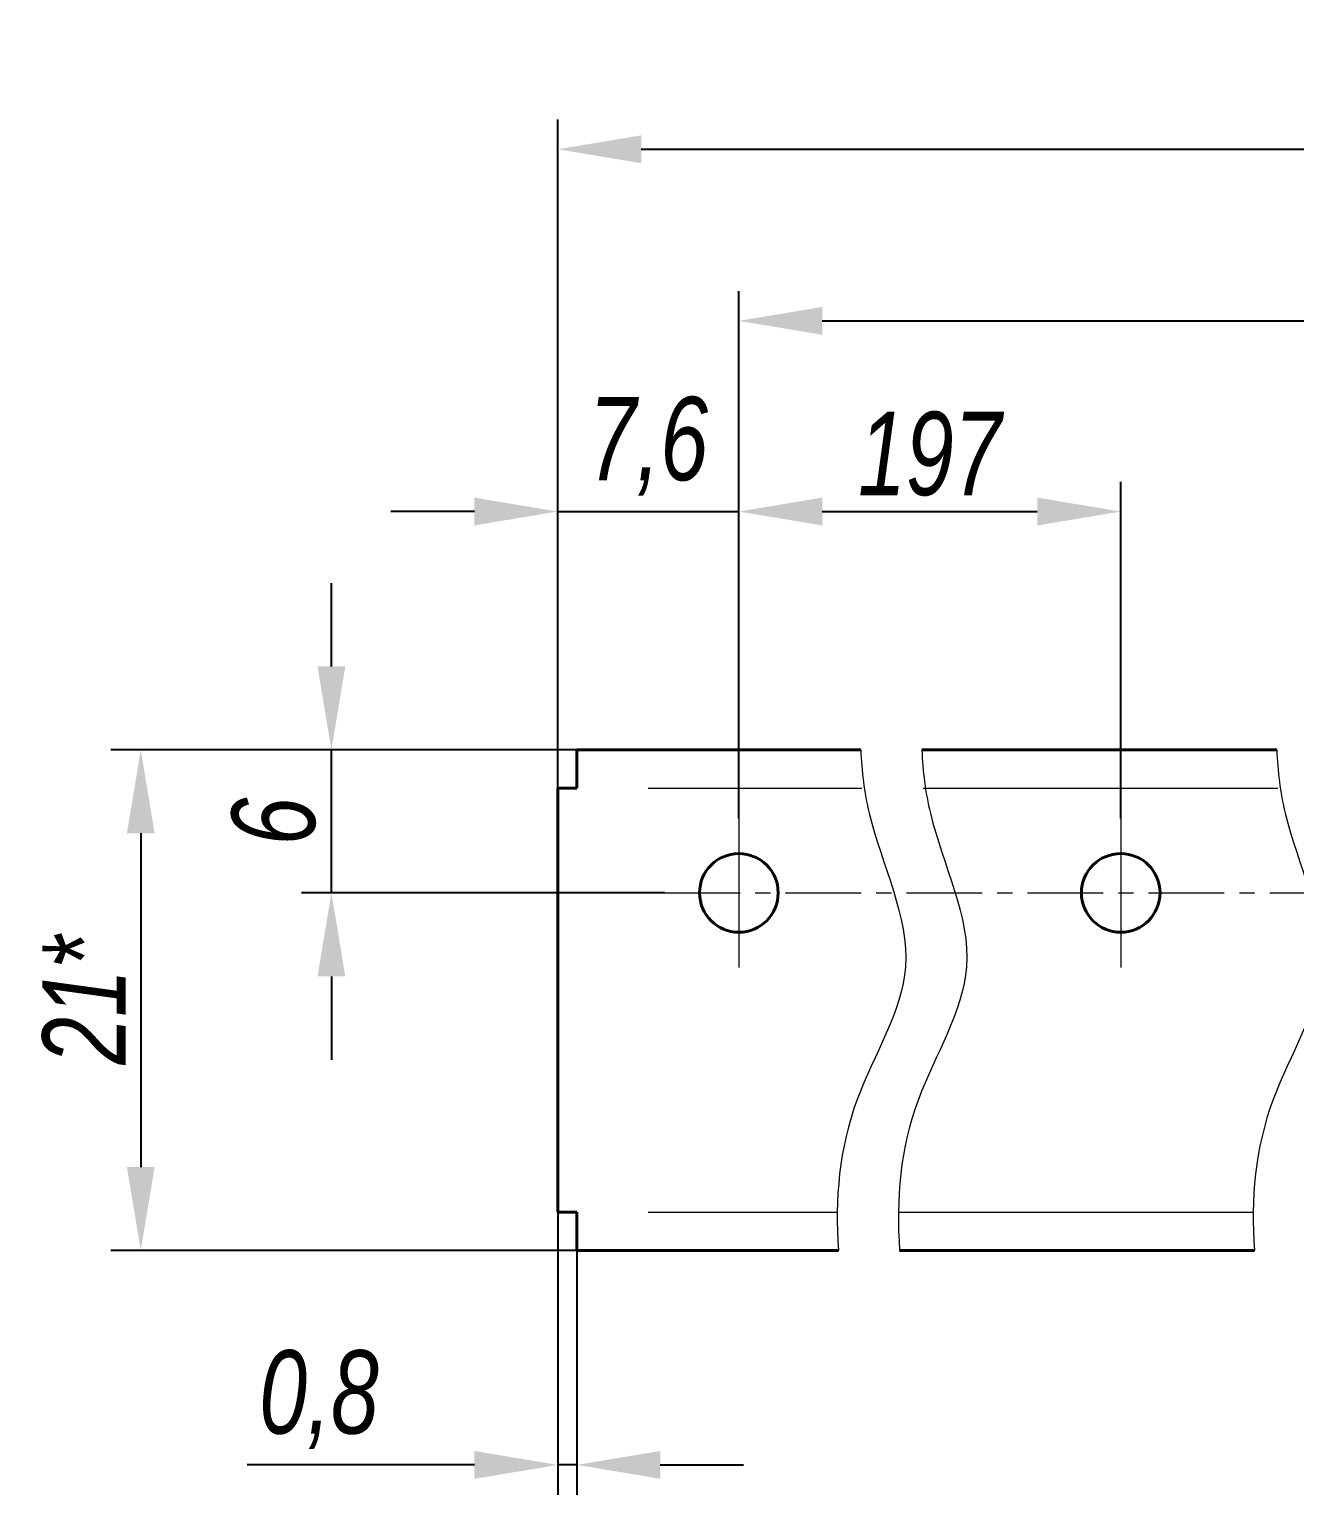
# Model space of a CAD drawing. Header units: millimetres. Extents: x 12064 to 35004, y -6103 to -2658.
# Drawn here: x 30756.4 to 30809.5, y -2983.3 to -2921.8 of the extents above; entities that cross this region are included whole.
import ezdxf

# ---------------------------------------------------------------- set-up
doc = ezdxf.new("R2010")
doc.units = ezdxf.units.MM
doc.linetypes.add('LT_03', pattern=[20.32, 12.7, -2.54, 2.54, -2.54])
for name, color, linetype, lineweight in [('Layer_04', 7, 'Continuous', 40), ('Layer_09', 1, 'Continuous', 15), ('Layer_10', 6, 'Continuous', 15), ('Layer_11', 1, 'LT_03', 15)]:
    doc.layers.add(name, color=color, linetype=linetype, lineweight=lineweight)
doc.styles.add('Style_01', font='ARIALNI.TTF', dxfattribs={"width": 0.9, "height": 3.5})
doc.dimstyles.new('DimStyle_01', dxfattribs={"dimtxt": 3.5, "dimasz": 3.5, "dimexe": 1.25, "dimexo": 0, "dimtad": 1, "dimdec": 1, "dimtxsty": 'Style_01', "dimcen": 2.5, "dimazin": 3, "dimtfac": 1, "dimtdec": 1, "dimtmove": 0, "dimatfit": 3})
doc.dimstyles.new('DimStyle_02', dxfattribs={"dimtxt": 3.5, "dimasz": 3.5, "dimexe": 1.25, "dimexo": 0, "dimtad": 1, "dimdec": 1, "dimtxsty": 'Style_01', "dimcen": 0, "dimazin": 3, "dimtfac": 1, "dimtdec": 1, "dimtmove": 0, "dimatfit": 3})

# ---------------------------------------------------------------- blocks, each defined once
blk = doc.blocks.new('*D2591')
at = {"layer": 'Defpoints', "color": 0, "ltscale": 0.5}
for p in [(30779.08, -2952.04), (30761.08, -2973.04), (30779.38, -2973.04)]:
    blk.add_point(p, dxfattribs=at)
at = {"layer": 'Layer_09', "color": 0, "lineweight": -2, "ltscale": 0.5}
for p, q in [((30779.08, -2952.04), (30759.83, -2952.04)), ((30761.08, -2955.54), (30761.08, -2969.54)), ((30779.38, -2973.04), (30759.83, -2973.04))]:
    blk.add_line(p, q, dxfattribs=at)
at = {"layer": 'Layer_09', "color": 0, "ltscale": 0.5}
for points in [[(30760.497, -2955.54), (30761.663, -2955.54), (30761.08, -2952.04)], [(30760.497, -2969.54), (30761.663, -2969.54), (30761.08, -2973.04)]]:
    blk.add_solid(points, dxfattribs=at)
at = {"layer": 'Layer_09', "color": 0, "ltscale": 0.5, "insert": (30758.698, -2962.54), "char_height": 3.5, "attachment_point": 5, "rotation": 90, "style": 'Style_01'}
blk.add_mtext('21*', dxfattribs=at)
blk = doc.blocks.new('*D2530')
at = {"layer": 'Defpoints', "color": 0, "ltscale": 0.5}
for p in [(30769.08, -2952.04), (30783.057, -2952.04), (30783.057, -2958.04)]:
    blk.add_point(p, dxfattribs=at)
at = {"layer": 'Layer_09', "color": 0, "lineweight": -2, "ltscale": 0.5}
for p, q in [((30769.08, -2948.54), (30769.08, -2945.04)), ((30783.057, -2952.04), (30767.83, -2952.04)), ((30769.08, -2958.04), (30769.08, -2952.04)), ((30783.057, -2958.04), (30767.83, -2958.04)), ((30769.08, -2961.54), (30769.08, -2965.04))]:
    blk.add_line(p, q, dxfattribs=at)
at = {"layer": 'Layer_09', "color": 0, "ltscale": 0.5}
for points in [[(30768.497, -2948.54), (30769.663, -2948.54), (30769.08, -2952.04)], [(30768.497, -2961.54), (30769.663, -2961.54), (30769.08, -2958.04)]]:
    blk.add_solid(points, dxfattribs=at)
at = {"layer": 'Layer_09', "color": 0, "ltscale": 0.5, "insert": (30766.668, -2955.04), "char_height": 3.5, "attachment_point": 5, "rotation": 90, "style": 'Style_01'}
blk.add_mtext('6', dxfattribs=at)
blk = doc.blocks.new('*D2593')
at = {"layer": 'Defpoints', "color": 0, "ltscale": 0.5}
for p in [(30802.205, -2942.04), (30786.18, -2954.916), (30802.205, -2954.916)]:
    blk.add_point(p, dxfattribs=at)
at = {"layer": 'Layer_09', "color": 0, "lineweight": -2, "ltscale": 0.5}
for p, q in [((30786.18, -2954.916), (30786.18, -2940.79)), ((30802.205, -2954.916), (30802.205, -2940.79)), ((30789.68, -2942.04), (30798.705, -2942.04))]:
    blk.add_line(p, q, dxfattribs=at)
at = {"layer": 'Layer_09', "color": 0, "ltscale": 0.5}
for points in [[(30789.68, -2941.456), (30789.68, -2942.623), (30786.18, -2942.04)], [(30798.705, -2941.456), (30798.705, -2942.623), (30802.205, -2942.04)]]:
    blk.add_solid(points, dxfattribs=at)
at = {"layer": 'Layer_09', "color": 0, "ltscale": 0.5, "insert": (30794.192, -2939.628), "char_height": 3.5, "attachment_point": 5, "style": 'Style_01'}
blk.add_mtext('197', dxfattribs=at)
blk = doc.blocks.new('*D2594')
at = {"layer": 'Defpoints', "color": 0, "ltscale": 0.5}
for p in [(30786.18, -2942.04), (30778.58, -2952.84), (30786.18, -2954.916)]:
    blk.add_point(p, dxfattribs=at)
at = {"layer": 'Layer_09', "color": 0, "lineweight": -2, "ltscale": 0.5}
for p, q in [((30778.58, -2952.84), (30778.58, -2940.79)), ((30786.18, -2954.916), (30786.18, -2940.79)), ((30775.08, -2942.04), (30771.58, -2942.04)), ((30778.58, -2942.04), (30786.18, -2942.04)), ((30789.68, -2942.04), (30793.18, -2942.04))]:
    blk.add_line(p, q, dxfattribs=at)
at = {"layer": 'Layer_09', "color": 0, "ltscale": 0.5}
for points in [[(30775.08, -2941.456), (30775.08, -2942.623), (30778.58, -2942.04)], [(30789.68, -2941.456), (30789.68, -2942.623), (30786.18, -2942.04)]]:
    blk.add_solid(points, dxfattribs=at)
at = {"layer": 'Layer_09', "color": 0, "ltscale": 0.5, "insert": (30782.38, -2939.304), "char_height": 3.5, "attachment_point": 5, "style": 'Style_01'}
blk.add_mtext('7,6', dxfattribs=at)
blk = doc.blocks.new('*D2595')
at = {"layer": 'Defpoints', "color": 0, "ltscale": 0.5}
for p in [(30856.1, -2934.04), (30786.18, -2954.916), (30856.1, -2954.916)]:
    blk.add_point(p, dxfattribs=at)
at = {"layer": 'Layer_09', "color": 0, "lineweight": -2, "ltscale": 0.5}
for p, q in [((30786.18, -2954.916), (30786.18, -2932.79)), ((30856.1, -2954.916), (30856.1, -2932.79)), ((30789.68, -2934.04), (30852.6, -2934.04))]:
    blk.add_line(p, q, dxfattribs=at)
at = {"layer": 'Layer_09', "color": 0, "ltscale": 0.5}
for points in [[(30789.68, -2933.456), (30789.68, -2934.623), (30786.18, -2934.04)], [(30852.6, -2933.456), (30852.6, -2934.623), (30856.1, -2934.04)]]:
    blk.add_solid(points, dxfattribs=at)
at = {"layer": 'Layer_09', "color": 0, "ltscale": 0.5, "insert": (30821.14, -2931.628), "char_height": 3.5, "attachment_point": 5, "style": 'Style_01'}
blk.add_mtext('197x4=788', dxfattribs=at)
blk = doc.blocks.new('*D2644')
at = {"layer": 'Defpoints', "color": 0, "ltscale": 0.5}
for p in [(30863.7, -2926.84), (30778.58, -2953.64), (30863.7, -2953.64)]:
    blk.add_point(p, dxfattribs=at)
at = {"layer": 'Layer_09', "color": 0, "lineweight": -2, "ltscale": 0.5}
for p, q in [((30778.58, -2953.64), (30778.58, -2925.59)), ((30863.7, -2953.64), (30863.7, -2925.59)), ((30782.08, -2926.84), (30860.2, -2926.84))]:
    blk.add_line(p, q, dxfattribs=at)
at = {"layer": 'Layer_09', "color": 0, "ltscale": 0.5}
for points in [[(30782.08, -2926.256), (30782.08, -2927.423), (30778.58, -2926.84)], [(30860.2, -2926.256), (30860.2, -2927.423), (30863.7, -2926.84)]]:
    blk.add_solid(points, dxfattribs=at)
at = {"layer": 'Layer_09', "color": 0, "ltscale": 0.5, "insert": (30821.14, -2924.104), "char_height": 3.5, "attachment_point": 5, "style": 'Style_01'}
blk.add_mtext('803,2', dxfattribs=at)
blk = doc.blocks.new('*D2647')
at = {"layer": 'Defpoints', "color": 0, "ltscale": 0.5}
for p in [(30778.58, -2971.44), (30779.38, -2972.24), (30779.38, -2982.038)]:
    blk.add_point(p, dxfattribs=at)
at = {"layer": 'Layer_09', "color": 0, "lineweight": -2, "ltscale": 0.5}
for p, q in [((30778.58, -2971.44), (30778.58, -2983.288)), ((30779.38, -2972.24), (30779.38, -2983.288)), ((30775.08, -2982.038), (30765.541, -2982.038)), ((30779.38, -2982.038), (30778.58, -2982.038)), ((30782.88, -2982.038), (30786.38, -2982.038))]:
    blk.add_line(p, q, dxfattribs=at)
at = {"layer": 'Layer_09', "color": 0, "ltscale": 0.5}
for points in [[(30775.08, -2981.454), (30775.08, -2982.621), (30778.58, -2982.038)], [(30782.88, -2981.454), (30782.88, -2982.621), (30779.38, -2982.038)]]:
    blk.add_solid(points, dxfattribs=at)
at = {"layer": 'Layer_09', "color": 0, "ltscale": 0.5, "insert": (30768.56, -2979.302), "char_height": 3.5, "attachment_point": 5, "style": 'Style_01'}
blk.add_mtext('0,8', dxfattribs=at)

msp = doc.modelspace()

# ---------------------------------------------------------------- linework, layer by layer
at = {"layer": 'Layer_04'}
for p, q in [((30779.38, -2952.04), (30791.298, -2952.04)), ((30793.864, -2952.04), (30808.754, -2952.04)), ((30778.58, -2953.64), (30779.38, -2953.64)), ((30778.58, -2971.44), (30779.38, -2971.44)), ((30779.38, -2971.44), (30779.38, -2973.04)), ((30779.38, -2973.04), (30790.362, -2973.04)), ((30792.928, -2973.04), (30807.819, -2973.04))]:
    msp.add_line(p, q, dxfattribs=at)
at = {"layer": 'Layer_04', "ltscale": 0.5}
for p, q in [((30779.38, -2953.64), (30779.38, -2952.04)), ((30778.58, -2953.64), (30778.58, -2971.44)), ((30778.58, -2953.64), (30779.38, -2953.64))]:
    msp.add_line(p, q, dxfattribs=at)
at = {"layer": 'Layer_04'}
for centre in [(30786.18, -2958.04), (30802.205, -2958.04)]:
    msp.add_circle(centre, 1.65, dxfattribs=at)
at = {"layer": 'Layer_10', "ltscale": 0.5}
for p, q in [((30782.38, -2953.64), (30791.347, -2953.64)), ((30793.913, -2953.64), (30808.803, -2953.64)), ((30782.38, -2971.44), (30790.32, -2971.44)), ((30792.886, -2971.44), (30807.776, -2971.44))]:
    msp.add_line(p, q, dxfattribs=at)
for points in [[(30791.298, -2952.04), (30791.327, -2952.927), (30791.711, -2955.996), (30794.354, -2960.987), (30790.543, -2966.824), (30790.205, -2970.88), (30790.362, -2973.04)], [(30793.864, -2952.04), (30793.893, -2952.927), (30794.276, -2955.996), (30796.92, -2960.987), (30793.109, -2966.824), (30792.771, -2970.88), (30792.928, -2973.04)], [(30808.754, -2952.04), (30808.784, -2952.927), (30809.167, -2955.996), (30811.811, -2960.987), (30807.999, -2966.824), (30807.661, -2970.88), (30807.819, -2973.04)]]:
    msp.add_open_spline(points, degree=3, knots=[10.178759, 10.178759, 10.178759, 10.178759, 12.869466, 19.49088, 25.408075, 31.898941, 31.898941, 31.898941, 31.898941], dxfattribs=at)
at = {"layer": 'Layer_11', "ltscale": 0.5}
for p, q in [((30786.18, -2954.916), (30786.18, -2961.163)), ((30802.205, -2954.916), (30802.205, -2961.163))]:
    msp.add_line(p, q, dxfattribs=at)
at = {"layer": 'Layer_11', "ltscale": 0.25}
msp.add_line((30783.057, -2958.04), (30859.223, -2958.04), dxfattribs=at)

# ---------------------------------------------------------------- dimensions: what is measured, and where the dimension line sits
at = {"layer": 'Layer_09', "ltscale": 0.5}
for base, p1, p2, text, picture, middle in [((30863.7, -2926.84), (30778.58, -2953.64), (30863.7, -2953.64), '803,2', '*D2644', (30821.14, -2924.104)), ((30856.1, -2934.04), (30786.18, -2954.916), (30856.1, -2954.916), '197x4=788', '*D2595', (30821.14, -2931.628)), ((30802.205, -2942.04), (30786.18, -2954.916), (30802.205, -2954.916), '197', '*D2593', (30794.192, -2939.628))]:
    dim = msp.add_linear_dim(base=base, p1=p1, p2=p2, text=text, dimstyle='DimStyle_01', dxfattribs=at)
    dim.commit()
    dim.dimension.update_dxf_attribs({"geometry": picture, "text_midpoint": middle})
dim = msp.add_linear_dim(base=(30786.18, -2942.04), p1=(30778.58, -2952.84), p2=(30786.18, -2954.916), dimstyle='DimStyle_01', dxfattribs=at)
dim.commit()
dim.dimension.update_dxf_attribs({"geometry": '*D2594', "text_midpoint": (30782.38, -2939.304)})
dim = msp.add_linear_dim(base=(30769.08, -2952.04), p1=(30783.057, -2958.04), p2=(30783.057, -2952.04), angle=90, dimstyle='DimStyle_01', dxfattribs=at)
dim.commit()
dim.dimension.update_dxf_attribs({"geometry": '*D2530', "text_midpoint": (30766.668, -2955.04)})
dim = msp.add_linear_dim(base=(30761.08, -2973.04), p1=(30779.08, -2952.04), p2=(30779.38, -2973.04), angle=90, text='<>*', dimstyle='DimStyle_01', dxfattribs=at)
dim.commit()
dim.dimension.update_dxf_attribs({"geometry": '*D2591', "text_midpoint": (30758.698, -2962.54)})
dim = msp.add_linear_dim(base=(30779.38, -2982.038), p1=(30778.58, -2971.44), p2=(30779.38, -2972.24), dimstyle='DimStyle_02', dxfattribs=at)
dim.commit()
dim.dimension.update_dxf_attribs({"geometry": '*D2647', "text_midpoint": (30768.56, -2982.038), "dimtype": 160})

doc.saveas('drawing.dxf')
